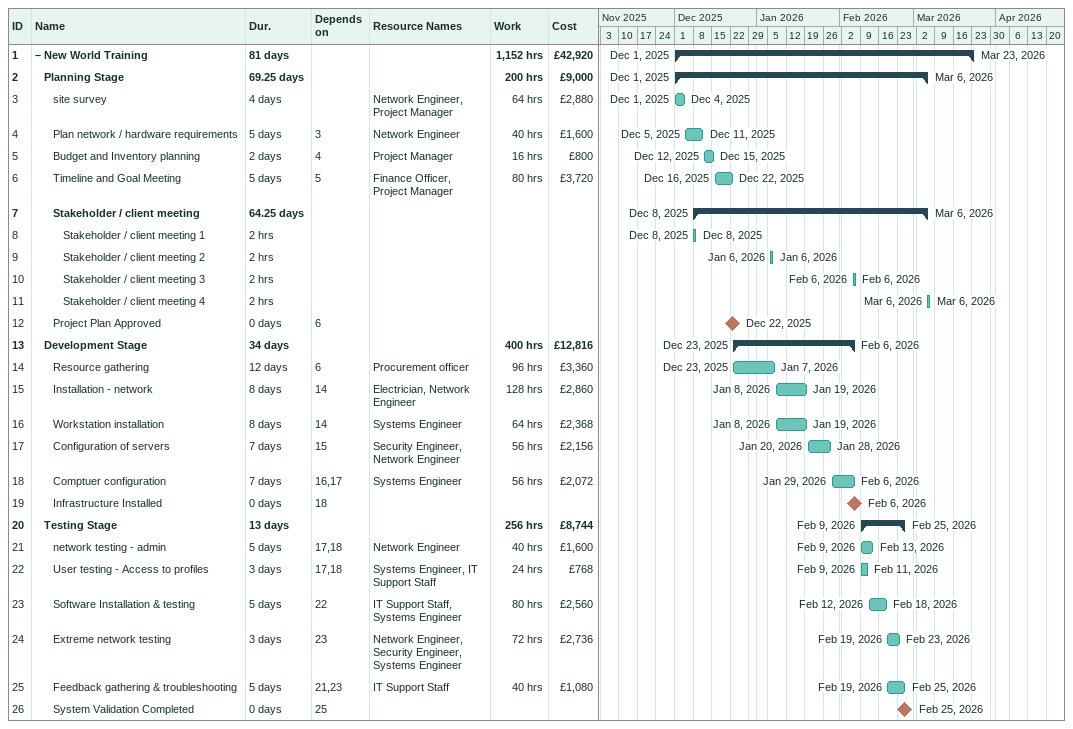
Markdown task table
| ID | Level | Task | Duration | Start | Finish | Predecessors | Resources | Work (h) | Cost (£) |
|---|---|---|---|---|---|---|---|---|---|
| 1 | 1 | **– New World Training** | 81d | 2025-12-01 | 2026-03-23 |  |  | 1152 | 42920 |
| 2 | 2 | **Planning Stage** | 69.25d | 2025-12-01 | 2026-03-06 |  |  | 200 | 9000 |
| 3 | 3 | site survey | 4d | 2025-12-01 | 2025-12-04 |  | Network Engineer, Project Manager | 64 | 2880 |
| 4 | 3 | Plan network / hardware requirements | 5d | 2025-12-05 | 2025-12-11 | 3 | Network Engineer | 40 | 1600 |
| 5 | 3 | Budget and Inventory planning | 2d | 2025-12-12 | 2025-12-15 | 4 | Project Manager | 16 | 800 |
| 6 | 3 | Timeline and Goal Meeting | 5d | 2025-12-16 | 2025-12-22 | 5 | Finance Officer, Project Manager | 80 | 3720 |
| 7 | 3 | **Stakeholder / client meeting** | 64.25d | 2025-12-08 | 2026-03-06 |  |  |  |  |
| 8 | 4 | Stakeholder / client meeting 1 | 2h | 2025-12-08 | 2025-12-08 |  |  |  |  |
| 9 | 4 | Stakeholder / client meeting 2 | 2h | 2026-01-06 | 2026-01-06 |  |  |  |  |
| 10 | 4 | Stakeholder / client meeting 3 | 2h | 2026-02-06 | 2026-02-06 |  |  |  |  |
| 11 | 4 | Stakeholder / client meeting 4 | 2h | 2026-03-06 | 2026-03-06 |  |  |  |  |
| 12 | 3 | Project Plan Approved | 0d | 2025-12-22 | 2025-12-22 | 6 |  |  |  |
| 13 | 2 | **Development Stage** | 34d | 2025-12-23 | 2026-02-06 |  |  | 400 | 12816 |
| 14 | 3 | Resource gathering | 12d | 2025-12-23 | 2026-01-07 | 6 | Procurement officer | 96 | 3360 |
| 15 | 3 | Installation - network | 8d | 2026-01-08 | 2026-01-19 | 14 | Electrician, Network Engineer | 128 | 2860 |
| 16 | 3 | Workstation installation | 8d | 2026-01-08 | 2026-01-19 | 14 | Systems Engineer | 64 | 2368 |
| 17 | 3 | Configuration of servers | 7d | 2026-01-20 | 2026-01-28 | 15 | Security Engineer, Network Engineer | 56 | 2156 |
| 18 | 3 | Comptuer configuration | 7d | 2026-01-29 | 2026-02-06 | 16, 17 | Systems Engineer | 56 | 2072 |
| 19 | 3 | Infrastructure Installed | 0d | 2026-02-06 | 2026-02-06 | 18 |  |  |  |
| 20 | 2 | **Testing Stage** | 13d | 2026-02-09 | 2026-02-25 |  |  | 256 | 8744 |
| 21 | 3 | network testing - admin | 5d | 2026-02-09 | 2026-02-13 | 17, 18 | Network Engineer | 40 | 1600 |
| 22 | 3 | User testing - Access to profiles | 3d | 2026-02-09 | 2026-02-11 | 17, 18 | Systems Engineer, IT Support Staff | 24 | 768 |
| 23 | 3 | Software Installation & testing | 5d | 2026-02-12 | 2026-02-18 | 22 | IT Support Staff, Systems Engineer | 80 | 2560 |
| 24 | 3 | Extreme network testing | 3d | 2026-02-19 | 2026-02-23 | 23 | Network Engineer, Security Engineer, Systems Engineer | 72 | 2736 |
| 25 | 3 | Feedback gathering & troubleshooting | 5d | 2026-02-19 | 2026-02-25 | 21, 23 | IT Support Staff | 40 | 1080 |
| 26 | 3 | System Validation Completed | 0d | 2026-02-25 | 2026-02-25 | 25 |  |  |  |
